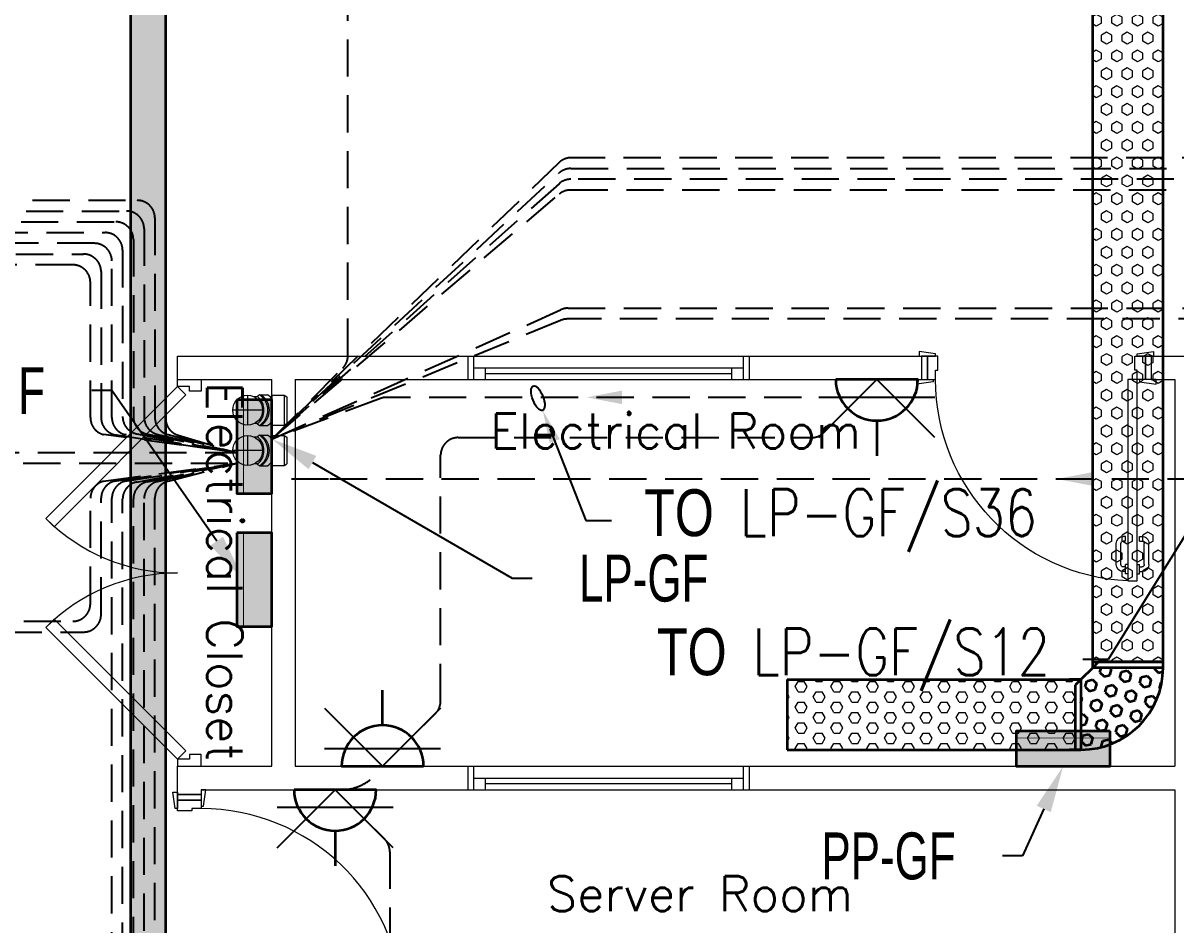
# Model space of a CAD drawing. Header units: inches. Extents: x -12418 to 57169, y -29325 to 19878.
# Drawn here: x 18939 to 23854, y -5174 to -1326 of the extents above; entities that cross this region are included whole.
import ezdxf
from ezdxf import colors
from ezdxf.entities.mleader import LeaderData, LeaderLine
from ezdxf.enums import TextEntityAlignment as Align
from ezdxf.math import Vec2, Vec3

# ---------------------------------------------------------------- set-up
doc = ezdxf.new("R2010")
doc.units = ezdxf.units.IN
doc.header["$LTSCALE"] = 25
doc.header["$MEASUREMENT"] = 0
doc.linetypes.add('DASHDOT', pattern=[25.4, 12.7, -6.35, 0, -6.35])
doc.linetypes.add('HIDDEN', pattern=[9.525, 6.35, -3.175])
doc.layers.get('0').update_dxf_attribs({"color": 8})
doc.layers.get('Defpoints').update_dxf_attribs({"color": 8})
for name, color, linetype, lineweight in [('00-Ground Floor$0$72_EGR_BASE_TEXT', 252, 'Continuous', 5), ('00-Ground Floor$0$Aluminum', 251, 'Continuous', 5), ('00-Ground Floor$0$M-DR-SS', 30, 'Continuous', 5), ('00-Ground Floor$0$Walls', 251, 'Continuous', 5), ('00-Ground Floor$0$Wooden Joinery', 251, 'Continuous', 5), ('E-LITE-CIRC @ 100', 6, 'Continuous', 25), ('E-LITE-CLNG-CNDT', 6, 'DASHDOT', 35), ('E-LITE-EXIT-NUMB', 6, 'Continuous', 25), ('E-POWR-FLOR-CNDT', 6, 'HIDDEN', 25), ('E-POWR-FLOR-CNDT @ 100', 6, 'HIDDEN', 25), ('E-POWR-PANL', 10, 'Continuous', 35), ('E-POWR-TEXT @ 100', 6, 'Continuous', 25), ('E-POWR-WALL @ 100', 4, 'Continuous', 35), ('T-CABL-TRAY', 251, 'Continuous', 35)]:
    doc.layers.add(name, color=color, linetype=linetype, lineweight=lineweight)
doc.styles.add('00-Ground Floor$0$SIMPLEX', font='SIMPLEX.shx', dxfattribs={"height": 150})
doc.styles.add('DC_Arial', font='arial.ttf', dxfattribs={"width": 0.7})
doc.styles.add('DC_Elc_Romans', font='elc_romans.shx', dxfattribs={"width": 0.7})
doc.styles.add('DC_Simplex', font='SIMPLEX.shx', dxfattribs={"width": 0.7})

# ---------------------------------------------------------------- blocks, each defined once
blk = doc.blocks.new('00-Ground Floor$0$A$C72370EFE')
at = {"layer": '00-Ground Floor$0$Wooden Joinery'}
for p, q in [((-0.01, -0.04), (-0.02, -0.04)), ((-0.01, -0.03), (-0.01, -0.07)), ((0, -0.03), (-0.01, -0.03)), ((0.04, -0.03), (0.05, -0.03)), ((0.05, -0.03), (0.05, -0.07)), ((0.05, -0.04), (0.06, -0.04)), ((-0.05, -0.07), (-0.05, -0.16)), ((-0.03, -0.07), (-0.03, -0.16)), ((-0.01, -0.06), (-0.02, -0.06)), ((0, -0.07), (-0.01, -0.07)), ((0.04, -0.07), (0.05, -0.07)), ((0.05, -0.06), (0.06, -0.06)), ((0.07, -0.07), (0.07, -0.16)), ((0.09, -0.07), (0.09, -0.16)), ((-0.01, -0.17), (-0.02, -0.17)), ((-0.01, -0.19), (-0.02, -0.19)), ((-0.01, -0.17), (-0.01, -0.19)), ((0.05, -0.17), (0.06, -0.17)), ((0.05, -0.17), (0.05, -0.19)), ((0.05, -0.19), (0.06, -0.19))]:
    blk.add_line(p, q, dxfattribs=at)
for centre, radius, start, end in [((-0.02, -0.07), 0.03, 90, 180), ((0.06, -0.07), 0.03, 0, 90), ((-0.02, -0.07), 0.01, 90, 180), ((0.06, -0.07), 0.01, 0, 90), ((-0.02, -0.16), 0.03, 180, 270), ((-0.02, -0.16), 0.01, 180, 270), ((0.06, -0.16), 0.01, 270, 0), ((0.06, -0.16), 0.03, 270, 0)]:
    blk.add_arc(centre, radius, start, end, dxfattribs=at)
blk = doc.blocks.new('00-Ground Floor$0$A$C5DAD61B4')
at = {"layer": '00-Ground Floor$0$Wooden Joinery'}
for points in [[(80, 959.1), (80, 969.1), (10, 979.1), (10, 959.1)], [(940, 959.1), (940, 969.1), (1010, 979.1), (1010, 959.1)], [(70, 859.1), (70, 849.1), (0, 839.1), (0, 859.1)], [(120, 859.1), (120, 0), (80, 0), (80, 859.1)], [(950, 859.1), (950, 849.1), (1020, 839.1), (1020, 859.1)]]:
    blk.add_lwpolyline(points, close=True, dxfattribs=at)
for points in [[(45, 859.1), (45, 959.1), (20, 959.1), (20, 859.1), (45, 859.1)], [(45, 859.1), (80, 859.1), (80, 899.1), (90, 899.1), (90, 959.1), (45, 959.1), (45, 859.1)], [(975, 859.1), (940, 859.1), (940, 899.1), (930, 899.1), (930, 959.1), (975, 959.1), (975, 859.1)], [(975, 859.1), (975, 959.1), (1000, 959.1), (1000, 859.1), (975, 859.1)]]:
    blk.add_lwpolyline(points, dxfattribs=at)
blk.add_arc((80, 859.1), 860, 272.666, 0, dxfattribs=at)
at = {"layer": '00-Ground Floor$0$Wooden Joinery', "xscale": 999.9999999998854, "yscale": 999.9999999998854, "zscale": 999.9999999998854, "rotation": 180}
blk.add_blockref('00-Ground Floor$0$A$C72370EFE', (120, 0), dxfattribs=at)
blk = doc.blocks.new('*U140')
at = {"layer": '00-Ground Floor$0$Wooden Joinery'}
for points in [[(627.5, 526.8), (65.4, -35.4), (30, 0), (592.1, 562.1)], [(1022.5, 526.8), (1584.6, -35.4), (1620, 0), (1057.9, 562.1)], [(30, 0), (0, 0), (0, -100), (50, -100), (50, -50), (30, -50), (30, 0)], [(1620, 0), (1650, 0), (1650, -100), (1600, -100), (1600, -50), (1620, -50), (1620, 0)]]:
    blk.add_lwpolyline(points, close=True, dxfattribs=at)
for centre, start, end in [((30, 0), 0, 45), ((1620, 0), 135, 180)]:
    blk.add_arc(centre, 795, start, end, dxfattribs=at)
blk = doc.blocks.new('00-Ground Floor$0$4S')
at = {"color": 0}
for p, q in [((-51, 61), (-61, 55)), ((0, 61), (-51, 61)), ((0, -61), (0, 61)), ((-51, -61), (-61, -55)), ((0, -61), (-51, -61))]:
    blk.add_line(p, q, dxfattribs=at)
at = {"color": 10}
for p, q in [((-61, -55), (-61, 55)), ((-51, -61), (-51, 61))]:
    blk.add_line(p, q, dxfattribs=at)
blk = doc.blocks.new('00-Ground Floor$0$2E-45-110-T1')
for p, q in [((-99.2, 55), (-91.4, 55)), ((-48, 62.6), (-81.4, 62.6)), ((-42.3, 55), (-26.4, 55)), ((-99.2, -55), (-91.4, -55)), ((-48, -62.6), (-81.3, -62.6)), ((-42.3, -55), (-26.4, -55))]:
    blk.add_line(p, q)
at = {"color": 10}
for p, q in [((0, -61), (0, 61)), ((-61, 0), (61, 0))]:
    blk.add_line(p, q, dxfattribs=at)
blk.add_circle((0, 0), 61)
for centre, start, end in [((-42, 0), 122.159, 140.7458), ((-15.4, 0), 122.159, 237.8424), ((-8.7, 0), 122.1377, 237.8638), ((7.1, 0), 131.9154, 228.0858), ((-87.3, 0), 48.0846, 57.8623), ((-42, 0), 219.2542, 237.8424), ((-87.3, 0), 302.1362, 311.9142)]:
    blk.add_arc(centre, 73.9, start, end)
blk.add_blockref('00-Ground Floor$0$4S', (-99.2, 0))
blk = doc.blocks.new('00-Ground Floor$0$A$C37be4daf')
at = {"layer": '00-Ground Floor$0$Aluminum'}
for p, q in [((1416, 598.2), (216, 598.2)), ((241, 498.2), (241, 598.2)), ((291, 548.2), (291, 598.2)), ((1341, 548.2), (1341, 598.2)), ((1391, 498.2), (1391, 598.2)), ((1391, 548.2), (241, 548.2)), ((291, 573.2), (1341, 573.2)), ((1416, 498.2), (216, 498.2))]:
    blk.add_line(p, q, dxfattribs=at)
at = {"layer": '00-Ground Floor$0$Walls'}
for p, q in [((216, 498.2), (216, 598.2)), ((1416, 498.2), (1416, 598.2))]:
    blk.add_line(p, q, dxfattribs=at)
blk = doc.blocks.new('00-Ground Floor')
at = {"layer": '00-Ground Floor$0$Walls'}
for p, q in [((19597.7, -2847.4, 0), (19597.7, -2747.4, 0)), ((19597.7, -2747.4, 0), (22769.5, -2747.4, 0)), ((22769.5, -2747.4, 0), (22769.5, -2847.4, 0)), ((23749.5, -2747.4, 0), (23749.5, -2847.4, 0)), ((23749.5, -2747.4, 0), (29549.5, -2747.4, 0)), ((19597.7, -2847.4, 0), (19999.5, -2847.4, 0)), ((19999.5, -4497.4, 0), (19999.5, -2847.4, 0)), ((20099.5, -2847.4, 0), (22769.5, -2847.4, 0)), ((20099.5, -2847.4, 0), (20099.5, -4497.4, 0)), ((23749.5, -2847.4, 0), (23849.5, -2847.4, 0)), ((23849.5, -2847.4, 0), (23849.5, -4497.4, 0)), ((19597.7, -4617.4, 0), (19597.7, -4497.4, 0)), ((19597.7, -4497.4, 0), (19999.5, -4497.4, 0)), ((20099.5, -4497.4, 0), (23849.5, -4497.4, 0)), ((19697.7, -4617.4, 0), (19597.7, -4617.4, 0)), ((19697.7, -4597.4, 0), (23849.5, -4597.4, 0)), ((23849.5, -4597.4, 0), (23849.5, -6347.4, 0))]:
    blk.add_line(p, q, dxfattribs=at)
at = {"rotation": 180}
for p in [(22250.5, -2249.2, 0), (22250.5, -3999.2, 0)]:
    blk.add_blockref('00-Ground Floor$0$A$C37be4daf', p, dxfattribs=at)
at = {"layer": '00-Ground Floor$0$M-DR-SS', "xscale": 1.040985465462118, "yscale": 1.040985465462118, "zscale": 1.040985465462118, "rotation": 179.9999999999943}
for p in [(19896.2, -2977.8, 0), (19896.2, -3149.8, 0)]:
    blk.add_blockref('00-Ground Floor$0$2E-45-110-T1', p, dxfattribs=at)
at = {"layer": '00-Ground Floor$0$Wooden Joinery', "xscale": -1}
blk.add_blockref('00-Ground Floor$0$A$C5DAD61B4', (23769.5, -3706.5, 0), dxfattribs=at)
at = {"layer": '00-Ground Floor$0$Wooden Joinery', "rotation": 89.99999999999999}
for name, p in [('*U140', (19597.7, -4497.4, 0)), ('00-Ground Floor$0$A$C5DAD61B4', (20556.8, -5617.4, 0))]:
    blk.add_blockref(name, p, dxfattribs=at)
at = {"layer": '00-Ground Floor$0$72_EGR_BASE_TEXT', "insert": (19874, -3667.2, 0), "char_height": 150, "attachment_point": 2, "rotation": 270, "style": '00-Ground Floor$0$SIMPLEX'}
blk.add_mtext('Electrical Closet', dxfattribs=at)
at = {"layer": '00-Ground Floor$0$72_EGR_BASE_TEXT', "char_height": 150, "attachment_point": 2, "style": '00-Ground Floor$0$SIMPLEX'}
for s, insert in [('Electrical Room', (21721.3, -2991.7, 0)), ('Server Room', (21825.2, -4965.4, 0))]:
    blk.add_mtext(s, dxfattribs=dict(at, insert=insert))
blk = doc.blocks.new('*U59')
blk.add_hatch(color=256).paths.add_polyline_path([(0, -0.287), (1.5, 0), (0, 0.287)])
blk = doc.blocks.new('ARR0W')
at = {"color": 45}
blk.add_ellipse((0, 0), major_axis=(0.4, 0), ratio=0.4, dxfattribs=at)
at = {"color": 45, "ltscale": 0.5}
blk.add_solid([(-1.4, 0.167), (-0.4, 0), (-1.4, -0.167)], dxfattribs=at)
blk = doc.blocks.new('DC-BDS-20170905173951-1')
h = blk.add_hatch(color=254)
h.dxf.hatch_style = 1
h.paths.add_polyline_path([(-150, 200), (-150, -200), (0, -200), (0, 200)])
blk.add_lwpolyline([(-150, 200), (-150, -200), (0, -200), (0, 200)], close=True)
at = {"const_width": 3}
blk.add_lwpolyline([(-121, 205), (-121, -205)], dxfattribs=at)
at = {"color": 6, "style": 'DC_Arial', "width": 0.65, "flags": 8}
blk.add_attdef('PANEL_NAME', text='', height=100, rotation=270, dxfattribs=at).set_placement((-60.5, 0), align=Align.MIDDLE_CENTER)
blk = doc.blocks.new('*U54')
blk.add_line((-1.75, 0), (-3.25, 0))
blk.add_lwpolyline([(0, 1.75, 1), (0, -1.75)], format="xyb", close=True)
at = {"layer": 'Defpoints'}
for p, q in [((-2.475, 2.475), (0, 0)), ((-0.758, -2.475), (-0.758, 2.475)), ((-2.475, -2.475), (0, 0))]:
    blk.add_line(p, q, dxfattribs=at)
at = {"layer": 'E-LITE-EXIT-NUMB', "style": 'DC_Simplex', "width": 0.7, "flags": 8}
blk.add_attdef('TYPE', text='', height=2, rotation=360, dxfattribs=at).set_placement((-2.682, 5.238), align=Align.RIGHT)
blk.add_attdef('CIRCUIT', (2.682, 5.238), '', height=2, rotation=360, dxfattribs=at)
blk = doc.blocks.new('*U50')
blk.add_line((1.75, 0), (3.25, 0))
blk.add_lwpolyline([(0, -1.75, 1), (0, 1.75)], format="xyb", close=True)
at = {"layer": 'Defpoints'}
for p, q in [((2.475, 2.475), (0, 0)), ((0.758, 2.475), (0.758, -2.475)), ((2.475, -2.475), (0, 0))]:
    blk.add_line(p, q, dxfattribs=at)
at = {"layer": 'E-LITE-EXIT-NUMB', "style": 'DC_Simplex', "width": 0.7, "flags": 8}
blk.add_attdef('TYPE', text='', height=2, rotation=360, dxfattribs=at).set_placement((-2.682, 5.238), align=Align.RIGHT)
blk.add_attdef('CIRCUIT', (2.682, 5.238), '', height=2, rotation=360, dxfattribs=at)
blk = doc.blocks.new('*U78')
at = {"lineweight": 0}
h = blk.add_hatch(dxfattribs=at)
h.set_pattern_fill('HEX', color=253, scale=8, angle=180, style=0)
h.set_pattern_definition([(180, (-14751.107, -2e-10), (6e-13, -43.99409), [25.4, -50.8]), (300, (-14751.107, -2e-10), (38.1, 21.99705), [25.4, -50.8]), (240, (-14776.507, -2e-10), (38.1, -21.99705), [25.4, -50.8])])
h.paths.add_polyline_path([(-2829.2, 300), (-2829.2, 0), (0, 0), (0, 300)])
at = {"color": 0}
for p, q in [((0, 300), (-2829.2, 300)), ((-2829.2, 0), (-2829.2, 300)), ((0, 0), (0, 300)), ((0, 0), (-2829.2, 0))]:
    blk.add_line(p, q, dxfattribs=at)
blk = doc.blocks.new('*U79')
h = blk.add_hatch()
h.set_pattern_fill('HEX', color=253, scale=8, angle=45, style=0)
h.set_pattern_definition([(45, (-3354.247, 1022.73), (-31.1085, 31.1085), [25.4, -50.8]), (165, (-3354.247, 1022.73), (-11.3865, -42.49503), [25.4, -50.8]), (105, (-3336.287, 1040.69), (-42.49503, -11.3865), [25.4, -50.8])])
edge = h.paths.add_edge_path()
edge.add_arc((0, -50), 350, 360, 450)
edge.add_line((0, 300), (0, 0))
edge.add_line((0, 0), (50, -50))
edge.add_line((50, -50), (350, -50))
at = {"color": 0}
for p, q in [((0, 300), (-50, 300)), ((0, 0), (-50, 0)), ((0, 0), (50, -50)), ((50, -50), (50, -100)), ((350, -50), (350, -100))]:
    blk.add_line(p, q, dxfattribs=at)
at = {"color": 253}
for p, q in [((-25, 300), (-25, 25)), ((0, 300), (0, 0)), ((0, 0), (-25, 25)), ((50, -50), (350, -50)), ((50, -50), (75, -75)), ((75, -75), (350, -75))]:
    blk.add_line(p, q, dxfattribs=at)
at = {"color": 0}
blk.add_arc((0, -50), 350, 360, 90, dxfattribs=at)
blk = doc.blocks.new('*U80')
at = {"lineweight": 0}
h = blk.add_hatch(dxfattribs=at)
h.set_pattern_fill('HEX', color=253, scale=8, angle=90, style=0)
h.set_pattern_definition([(90, (-2e-10, 14700.02), (-43.99409, -5e-13), [25.4, -50.8]), (210, (-2e-10, 14700.02), (21.99705, -38.1), [25.4, -50.8]), (150, (-2e-10, 14725.42), (-21.99705, -38.1), [25.4, -50.8])])
h.paths.add_polyline_path([(300, 1253.2), (0, 1253.2), (0, 0), (300, 0)])
at = {"color": 0}
for p, q in [((0, 0), (0, 1253.2)), ((0, 1253.2), (300, 1253.2)), ((300, 0), (300, 1253.2)), ((0, 0), (300, 0))]:
    blk.add_line(p, q, dxfattribs=at)
blk = doc.blocks.new('*U82')
at = {"lineweight": 0}
h = blk.add_hatch(dxfattribs=at)
h.set_pattern_fill('HEX', color=253, scale=8, angle=180, style=0)
h.set_pattern_definition([(180, (-23193.732, -3e-10), (6e-13, -43.99409), [25.4, -50.8]), (300, (-23193.732, -3e-10), (38.1, 21.997045), [25.4, -50.8]), (240, (-23219.132, -3e-10), (38.1, -21.997045), [25.4, -50.8])])
h.paths.add_polyline_path([(-9746.9, 150), (-9746.9, 0), (0, 0), (0, 150)])
at = {"color": 0}
for p, q in [((0, 150), (-9746.9, 150)), ((0, 0), (-9746.9, 0))]:
    blk.add_line(p, q, dxfattribs=at)
blk = doc.blocks.new('A$C767e6835')
at = {"layer": 'T-CABL-TRAY', "linetype": 'Continuous', "rotation": 270}
for name, p in [('*U78', (3400, -1204.2, 0)), ('*U82', (-701.8, -8146.9)), ('*U79', (3400, -1229.2, 0)), ('*U80', (2096.8, -1279.2, 0))]:
    blk.add_blockref(name, p, dxfattribs=at)

msp = doc.modelspace()

# ---------------------------------------------------------------- linework, layer by layer
at = {"layer": 'E-POWR-FLOR-CNDT', "elevation": 0}
for points in [[(19999.5, -3101.1), (21223.7, -1966.6, -0.189046), (21274.7, -1946.7), (28500.2, -1946.7, 0.414214), (28575.2, -1871.7), (28575.2, 8850.1, -0.414214), (28650.2, 8925.1), (30470.8, 8925.1), (30594.6, 9048.8)], [(19999.5, -3101.1), (20301.8, -2798.3, 0.198691), (20323.7, -2745.3), (20323.7, 3393.1)], [(30619.7, 1281.5), (28758.6, 1281.5, 0.414214), (28683.6, 1206.5), (28683.6, -1917.5, -0.414214), (28608.6, -1992.5), (21273.8, -1992.5, 0.183828), (21224, -2011.5), (19999.5, -3101.1)], [(12187.5, 965.9), (12187.5, -2099.2, 0.414214), (12262.5, -2174.2), (19333.9, -2174.2, -0.414214), (19408.9, -2249.2), (19408.9, -3006.5, 0.355654), (19468.7, -3080), (19849.5, -3158.7)], [(19811.7, 981.9), (19709.9, 880.2, -0.198912), (19656.9, 858.2), (19621.4, 858.2, 0.414214), (19546.4, 783.2), (19546.4, -3012.6, 0.331835), (19600, -3084.5), (19849.5, -3158.7)], [(25304.3, 681.9), (25180.4, 558.2), (24665.6, 558.2, 0.414214), (24590.6, 483.2), (24590.6, -1825.8, -0.414214), (24515.6, -1900.8), (21275.5, -1900.8, 0.194085), (21223.5, -1921.8), (19999.5, -3101.1)], [(19999.5, -3101.1), (21224.2, -2056.3, -0.178427), (21272.9, -2038.4), (28880.4, -2038.4, 0.414214), (28955.4, -1963.4), (28955.4, -252.9, -0.198912), (28977.4, -199.8), (29079.2, -98.1)], [(16522.9, -847.4), (16522.9, -2007.5, 0.414214), (16597.9, -2082.5), (19425.6, -2082.5, -0.414214), (19500.6, -2157.5), (19500.6, -3009.7, 0.341206), (19556.6, -3082.2), (19849.5, -3158.7)], [(15304.2, -1071.2), (15304.2, -2053.4, 0.414214), (15379.2, -2128.4), (19379.7, -2128.4, -0.414214), (19454.7, -2203.4), (19454.7, -3007.9, 0.34921), (19512.9, -3081), (19849.5, -3158.7)], [(5152.1, -8332), (5152.1, -2295.1, -0.414214), (5227.1, -2220.1), (19288, -2220.1, -0.414214), (19363, -2295.1), (19363, -3005.3, 0.360948), (19424.2, -3079.1), (19849.5, -3158.7)], [(5581.7, -6980.5), (5705.4, -6856.7), (9709.3, -6856.7, 0.414214), (9784.3, -6781.7), (9784.3, -2386.8, -0.414214), (9859.3, -2311.8), (19196.3, -2311.8, -0.414214), (19271.3, -2386.8), (19271.3, -3009.4, 0.342218), (19327.6, -3082.1), (19849.5, -3158.7)], [(19999.5, -3101.1), (21229.8, -2550.3, -0.113377), (21262.5, -2542.7), (30499.1, -2542.7, -0.414214), (30574.1, -2617.7), (30574.1, -4729.1, 0.414214), (30649.1, -4804.1), (31449.5, -4804.1)], [(31449.5, -7301.8), (30603.2, -7301.8, -0.414214), (30528.2, -7226.8), (30528.2, -2663.6, 0.414214), (30453.2, -2588.6), (21261.3, -2588.6, 0.10573), (21230.6, -2595.1), (19999.5, -3101.1)], [(22495.5, -2923.2), (20488.3, -2923.2, 0.089763), (20462, -2928), (19999.5, -3101.1)], [(20595.4, -4373.7), (20697.1, -4271.9, 0.198912), (20719.1, -4218.9), (20719.1, -3169.9, -0.414214), (20794.1, -3094.9), (22300.4, -3094.9, 0.198912), (22353.4, -3072.9), (22455.2, -2971.2)], [(24290.8, -3022.4), (24290.8, -3196.5, -0.414214), (24215.8, -3271.5), (20241.6, -3271.5), (19999.5, -3271.5)], [(14321.7, -3282.5), (14423.4, -3180.7, -0.198912), (14476.5, -3158.7), (19849.5, -3158.7)], [(14022.1, -4978.4), (14022.1, -3999.5, -0.414214), (14097.1, -3924.5), (19196.3, -3924.5, 0.414214), (19271.3, -3849.5), (19271.3, -3353.9, -0.342218), (19327.6, -3281.3), (19849.5, -3204.6)], [(15292.1, -4167.4), (15292.1, -3279.6, -0.414214), (15367.1, -3204.6), (19849.5, -3204.6)], [(16715.6, -7343.2), (19242.2, -7343.2, 0.414214), (19317.2, -7268.2), (19317.2, -3353.9, -0.342218), (19373.5, -3281.3), (19849.5, -3204.6)], [(19697.7, -11350.7), (19438, -11350.7, -0.414214), (19363, -11275.7), (19363, -3358, -0.360948), (19424.2, -3284.3), (19849.5, -3204.6)], [(19697.7, -7754.6), (19483.9, -7754.6, -0.414214), (19408.9, -7679.6), (19408.9, -3356.8, -0.355654), (19468.7, -3283.4), (19849.5, -3204.6)], [(24399.8, -9833.7), (24276.1, -9709.9), (24276.1, -7015.9, 0.414214), (24201.1, -6940.9), (19529.7, -6940.9, -0.414214), (19454.7, -6865.9), (19454.7, -3355.4, -0.34921), (19512.9, -3282.3), (19849.5, -3204.6)], [(26020.5, -10057.4), (26020.5, -6970.1, 0.414214), (25945.5, -6895.1), (19575.6, -6895.1, -0.414214), (19500.6, -6820.1), (19500.6, -3353.7, -0.341206), (19556.6, -3281.1), (19849.5, -3204.6)], [(20269.2, -4597.4, 0.283303), (20471.6, -4497.4, 0.885688)], [(20392.9, -4721.2), (20480.5, -4808.7, -0.198912), (20502.5, -4861.8), (20502.5, -6068.9, 0.198912), (20524.4, -6121.9), (20626.2, -6223.7)]]:
    msp.add_lwpolyline(points, format="xyb", dxfattribs=at)
at = {"layer": 'E-POWR-FLOR-CNDT'}
for points in [[(19849.5, -3158.7), (19373.5, -3082.1, -0.342218), (19317.2, -3009.4), (19317.2, -2340.9, 0.414214), (19242.2, -2265.9), (7780.8, -2265.9, 0.414214), (7705.8, -2340.9), (7705.8, -3047.4)], [(19849.5, -3158.7), (19281.8, -3082.1, -0.342218), (19225.5, -3009.4), (19225.5, -2432.6, 0.414214), (19150.5, -2357.6), (14097.1, -2357.6, 0.414214), (14022.1, -2432.6), (14022.1, -3042.5)], [(10621.7, -5973.7), (10723.9, -5871.5, 0.195533), (10745.8, -5819.4), (10770.1, -3952.6, -0.410407), (10845.1, -3878.6), (19150.5, -3878.6, 0.414214), (19225.5, -3803.6), (19225.5, -3353.9, -0.342218), (19281.8, -3281.3), (19849.5, -3204.6)]]:
    msp.add_lwpolyline(points, format="xyb", dxfattribs=at)

# ---------------------------------------------------------------- block references
at = {"layer": 'E-LITE-CLNG-CNDT'}
msp.add_blockref('00-Ground Floor', (0, 0), dxfattribs=at)
at = {"layer": 'E-POWR-FLOR-CNDT'}
msp.add_blockref('A$C767e6835', (20099.5, -2847.4, 0.4), dxfattribs=at)
at = {"layer": 'E-POWR-FLOR-CNDT @ 100', "xscale": 100, "yscale": 100, "zscale": 100, "rotation": 180}
for p in [(21491.9, -2923.2, 0), (23496.5, -3271.5, 0)]:
    msp.add_blockref('*U59', p, dxfattribs=at)
at = {"layer": 'E-POWR-PANL'}
for p in [(19999.5, -3133.4, 0), (19999.5, -3700.8, 0)]:
    msp.add_blockref('DC-BDS-20170905173951-1', p, dxfattribs=at)
at = {"layer": 'E-POWR-PANL', "rotation": 270}
msp.add_blockref('DC-BDS-20170905173951-1', (23373.5, -4497.4, 0), dxfattribs=at)
at = {"layer": 'E-POWR-WALL @ 100', "xscale": 100, "yscale": 100, "zscale": 100, "rotation": 90.00000000000001}
for name, p in [('*U54', (22579, -2847.4, 0)), ('*U50', (20471.6, -4497.4, 0)), ('*U54', (20269.2, -4597.4, 0))]:
    msp.add_blockref(name, p, dxfattribs=at)

# ---------------------------------------------------------------- leaders
at = {"layer": 'E-LITE-CIRC @ 100'}
ml = msp.add_multileader_mtext('Standard', dxfattribs=at)
ml.set_content('{\\Fdc_el_romans|c0;\\W0.8;TO\\Fromans|c0; \\Fsimplex|c0;LP-GF/S23}', color=256, style='DC_Simplex')
ml.set_leader_properties()
ml.set_arrow_properties(name='ARR0W')
ml.build(insert=Vec2(0, 0))
ml.multileader.update_dxf_attribs({"dogleg_length": 200, "arrow_head_size": 140, "scale": 100})
ctx = ml.context
ctx.base_point, ctx.scale, ctx.char_height, ctx.arrow_head_size, ctx.landing_gap_size, ctx.plane_origin, ctx.plane_x_axis, ctx.plane_y_axis = Vec3(17418.4, -247.4), 100, 200, 140, 140, Vec3(31949.6, -6291.9), Vec3(1, 0.000001, 0), Vec3(-0.000001, 1, 0)
notes = []
notes.append((ctx, [(0, (1, 1, 0), (17309.6, -247.4), (1, 0.000001, 0), 108.8, [(0, [(16522.9, -1427.5)], 0, [])])]))
ctx.mtext.insert, ctx.mtext.text_direction, ctx.mtext.rotation, ctx.mtext.flow_direction = Vec3(17558.4, -114.1), Vec3(1, 0.000001, 0), 0.000001, 5
ml = msp.add_multileader_mtext('Standard', dxfattribs=at)
ml.set_content('{\\Fdc_el_romans|c0;\\W0.8;TO\\Fromans|c0; \\Fsimplex|c0;LP-GF/S36}', color=256, style='DC_Simplex')
ml.set_leader_properties()
ml.set_arrow_properties(name='ARR0W')
ml.build(insert=Vec2(0, 0))
ml.multileader.update_dxf_attribs({"dogleg_length": 200, "arrow_head_size": 140, "scale": 100})
ctx = ml.context
ctx.base_point, ctx.scale, ctx.char_height, ctx.arrow_head_size, ctx.landing_gap_size, ctx.plane_origin, ctx.plane_x_axis, ctx.plane_y_axis = Vec3(21447, -3448.8), 100, 200, 140, 140, Vec3(37915.8, -9016.3), Vec3(1, 0.000001, 0), Vec3(-0.000001, 1, 0)
notes.append((ctx, [(0, (1, 1, 0), (21338.2, -3448.8), (1, 0.000001, 0), 108.8, [(0, [(21134.1, -2927)], 0, [])])]))
ctx.mtext.insert, ctx.mtext.text_direction, ctx.mtext.rotation, ctx.mtext.flow_direction = Vec3(21587, -3315.4), Vec3(1, 0.000001, 0), 0.000001, 5
ml = msp.add_multileader_mtext('Standard', dxfattribs=at)
ml.set_content('{\\Fdc_el_romans|c0;\\W0.8;TO\\Fromans|c0; \\Fsimplex|c0;LP-GF/S12}', color=256, style='DC_Simplex')
ml.set_leader_properties()
ml.set_arrow_properties(name='ARR0W')
ml.build(insert=Vec2(0, 0))
ml.multileader.update_dxf_attribs({"dogleg_length": 200, "arrow_head_size": 140, "scale": 100})
ctx = ml.context
ctx.base_point, ctx.scale, ctx.char_height, ctx.arrow_head_size, ctx.landing_gap_size, ctx.plane_origin, ctx.plane_x_axis, ctx.plane_y_axis = Vec3(21379, -4042.2, 0), 100, 200, 140, 140, Vec3(42101.3, -11706.5, 0), Vec3(1, 0.000001, 0), Vec3(-0.000001, 1, 0)
ctx.text_align_type = 2
notes.append((ctx, [(1, (1, 1, 0), (23565.9, -4042.2, 0), (-1, -0.000001, 0), 108.8, [(0, [(24043.3, -3271.5, 0)], 0, [])])]))
ctx.mtext.insert, ctx.mtext.text_direction, ctx.mtext.rotation, ctx.mtext.alignment, ctx.mtext.flow_direction = Vec3(23317.1, -3908.8, 0), Vec3(1, 0.000001, 0), 0.000001, 3, 5
at = {"layer": 'E-POWR-TEXT @ 100'}
ml = msp.add_multileader_mtext('Standard', dxfattribs=at)
ml.set_content('UPP-GF', color=256, style='DC_Elc_Romans')
ml.set_leader_properties(color=45)
ml.build(insert=Vec2(0, 0))
ml.multileader.update_dxf_attribs({"dogleg_length": 2, "arrow_head_size": 200, "scale": 100})
ctx = ml.context
ctx.base_point, ctx.scale, ctx.char_height, ctx.arrow_head_size, ctx.landing_gap_size, ctx.plane_origin = Vec3(18005.3, -2894.5, 0), 100, 200, 200, 200, Vec3(18061.9, -2910.6, 0)
ctx.text_align_type = 2
notes.append((ctx, [(1, (1, 1, 0), (19316.6, -2894.5, 0), (-1, 0), 84.7, [(0, [(19878.5, -3700.8, 0)], 0, [])])]))
ctx.mtext.insert, ctx.mtext.alignment, ctx.mtext.flow_direction = Vec3(19031.9, -2794.5, 0), 3, 5
ml = msp.add_multileader_mtext('Standard', dxfattribs=at)
ml.set_content('LP-GF', color=256, style='DC_Elc_Romans')
ml.set_leader_properties(color=45)
ml.build(insert=Vec2(0, 0))
ml.multileader.update_dxf_attribs({"dogleg_length": 2, "arrow_head_size": 200, "scale": 100})
ctx = ml.context
ctx.base_point, ctx.scale, ctx.char_height, ctx.arrow_head_size, ctx.landing_gap_size, ctx.plane_origin = Vec3(21109.2, -3694.4, 0), 100, 200, 200, 200, Vec3(18061.9, -2343.2, 0)
notes.append((ctx, [(0, (1, 1, 0), (21024.5, -3694.4, 0), (1, 0), 84.7, [(0, [(19999.5, -3101.1, 0)], 0, [])])]))
ctx.mtext.insert, ctx.mtext.flow_direction = Vec3(21309.2, -3594.4, 0), 5
ml = msp.add_multileader_mtext('Standard', dxfattribs=at)
ml.set_content('PP-GF', color=256, style='DC_Elc_Romans')
ml.set_leader_properties(color=45)
ml.build(insert=Vec2(0, 0))
ml.multileader.update_dxf_attribs({"dogleg_length": 2, "arrow_head_size": 200, "scale": 100})
ctx = ml.context
ctx.base_point, ctx.scale, ctx.char_height, ctx.arrow_head_size, ctx.landing_gap_size, ctx.plane_origin = Vec3(22034.9, -4879.7, 0), 100, 200, 200, 200, Vec3(18061.9, -3478, 0)
ctx.text_align_type = 2
notes.append((ctx, [(1, (1, 1, 0), (23199.6, -4879.7, 0), (-1, 0), 84.7, [(0, [(23373.5, -4497.4, 0)], 0, [])])]))
ctx.mtext.insert, ctx.mtext.alignment, ctx.mtext.flow_direction = Vec3(22914.9, -4779.7, 0), 3, 5
for ctx, leaders in notes:
    for number, flags, end, landing, length, lines in leaders:
        leader = LeaderData()
        leader.index, (leader.has_last_leader_line, leader.has_dogleg_vector, leader.attachment_direction) = number, flags
        leader.last_leader_point, leader.dogleg_vector, leader.dogleg_length = Vec3(end), Vec3(landing), length
        for number, points, colour, breaks in lines:
            line = LeaderLine()
            line.index, line.vertices, line.color, line.breaks = number, Vec3.list(points), colors.encode_raw_color(colour), breaks
            leader.lines.append(line)
        ctx.leaders.append(leader)

doc.saveas('drawing.dxf')
